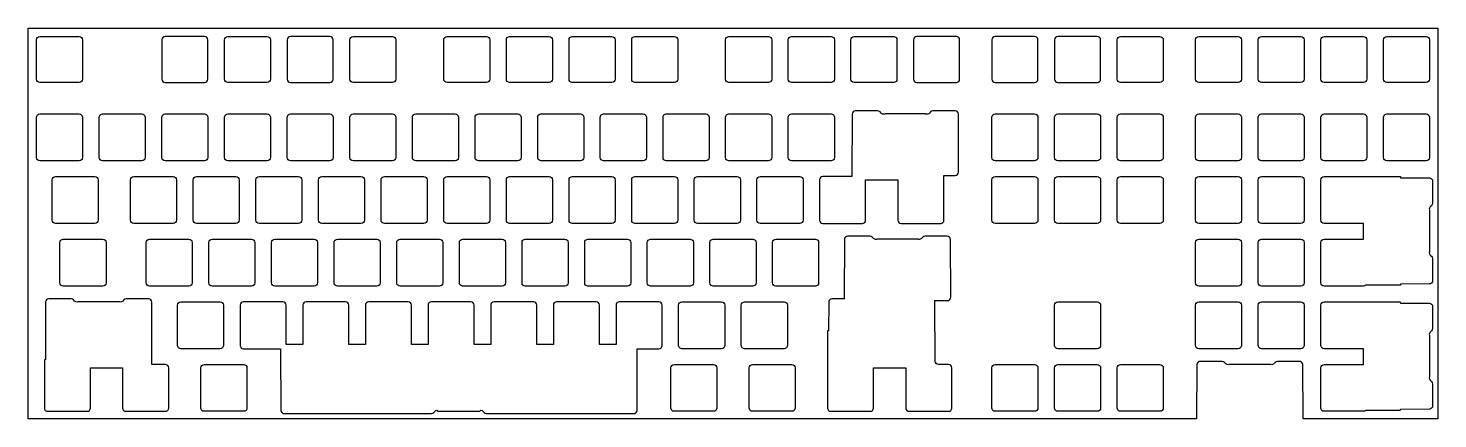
# Model space of a CAD drawing. Header units: millimetres. Extents: x 0 to 429, y -124 to -5.
import ezdxf

# ---------------------------------------------------------------- set-up
doc = ezdxf.new("R2010")
doc.units = ezdxf.units.MM
doc.layers.get('0').update_dxf_attribs({"linetype": 'CONTINUOUS'})

msp = doc.modelspace()

# ---------------------------------------------------------------- linework, layer by layer
for points in [[(0, -123.83), (0, -5), (428.63, -5), (428.63, -123.83), (387.67, -123.83), (387.61, -107.35, 0.41338), (386.61, -106.36), (379.88, -106.36, 0.207368), (379.15, -106.68), (378.8, -107.05, -0.264025), (377.86, -107.34, 0.053493), (377.48, -107.3), (365.48, -107.3, 0.053493), (365.09, -107.34, -0.264025), (364.15, -107.05), (363.8, -106.68, 0.207368), (363.07, -106.36), (356.34, -106.36, 0.41338), (355.34, -107.35), (355.28, -123.83)], [(2.52, -8.53, -0.414214), (3.53, -7.53), (15.53, -7.53, -0.414214), (16.53, -8.53), (16.53, -20.53, -0.414214), (15.53, -21.53), (3.53, -21.53, -0.414214), (2.52, -20.53)], [(54.62, -20.53), (54.62, -8.53, 0.414214), (53.63, -7.53), (41.63, -7.53, 0.414214), (40.62, -8.53), (40.62, -20.53, 0.414214), (41.63, -21.53), (53.63, -21.53, 0.414214)], [(72.67, -7.53, -0.414214), (73.67, -8.53), (73.67, -20.53, -0.414214), (72.67, -21.53), (60.67, -21.53, -0.414214), (59.67, -20.53), (59.67, -8.53, -0.414214), (60.67, -7.53)], [(78.73, -8.53), (78.73, -20.53, 0.414214), (79.72, -21.53), (91.72, -21.53, 0.414214), (92.72, -20.53), (92.72, -8.53, 0.414214), (91.72, -7.53), (79.72, -7.53, 0.414214)], [(97.78, -8.53, -0.414214), (98.78, -7.53), (110.78, -7.53, -0.414214), (111.77, -8.53), (111.77, -20.53, -0.414214), (110.78, -21.53), (98.78, -21.53, -0.414214), (97.78, -20.53)], [(126.35, -8.53, -0.414214), (127.35, -7.53), (139.35, -7.53, -0.414214), (140.35, -8.53), (140.35, -20.53, -0.414214), (139.35, -21.53), (127.35, -21.53, -0.414214), (126.35, -20.53)], [(145.4, -8.53, -0.414214), (146.4, -7.53), (158.4, -7.53, -0.414214), (159.4, -8.53), (159.4, -20.53, -0.414214), (158.4, -21.53), (146.4, -21.53, -0.414214), (145.4, -20.53)], [(164.45, -8.53, -0.414214), (165.45, -7.53), (177.45, -7.53, -0.414214), (178.45, -8.53), (178.45, -20.53, -0.414214), (177.45, -21.53), (165.45, -21.53, -0.414214), (164.45, -20.53)], [(183.5, -8.53, -0.414214), (184.5, -7.53), (196.5, -7.53, -0.414214), (197.5, -8.53), (197.5, -20.53, -0.414214), (196.5, -21.53), (184.5, -21.53, -0.414214), (183.5, -20.53)], [(212.07, -8.53, -0.414214), (213.08, -7.53), (225.07, -7.53, -0.414214), (226.08, -8.53), (226.08, -20.53, -0.414214), (225.07, -21.53), (213.08, -21.53, -0.414214), (212.07, -20.53)], [(244.12, -7.53, -0.414214), (245.13, -8.53), (245.13, -20.53, -0.414214), (244.12, -21.53), (232.13, -21.53, -0.414214), (231.12, -20.53), (231.12, -8.53, -0.414214), (232.13, -7.53)], [(250.18, -8.53, -0.414214), (251.18, -7.53), (263.18, -7.53, -0.414214), (264.18, -8.53), (264.18, -20.53, -0.414214), (263.18, -21.53), (251.18, -21.53, -0.414214), (250.18, -20.53)], [(269.23, -8.53), (269.23, -20.53, 0.414214), (270.23, -21.53), (282.23, -21.53, 0.414214), (283.23, -20.53), (283.23, -8.53, 0.414214), (282.23, -7.53), (270.23, -7.53, 0.414214)], [(307.04, -20.53), (307.04, -8.53, 0.414214), (306.04, -7.53), (294.04, -7.53, 0.414214), (293.04, -8.53), (293.04, -20.53, 0.414214), (294.04, -21.53), (306.04, -21.53, 0.414214)], [(326.09, -20.53), (326.09, -8.53, 0.414214), (325.09, -7.53), (313.09, -7.53, 0.414214), (312.09, -8.53), (312.09, -20.53, 0.414214), (313.09, -21.53), (325.09, -21.53, 0.414214)], [(331.14, -8.53, -0.414214), (332.14, -7.53), (344.14, -7.53, -0.414214), (345.14, -8.53), (345.14, -20.53, -0.414214), (344.14, -21.53), (332.14, -21.53, -0.414214), (331.14, -20.53)], [(367.95, -7.53, -0.414214), (368.95, -8.53), (368.95, -20.53, -0.414214), (367.95, -21.53), (355.95, -21.53, -0.414214), (354.95, -20.53), (354.95, -8.53, -0.414214), (355.95, -7.53)], [(374, -8.53, -0.414214), (375, -7.53), (387, -7.53, -0.414214), (388, -8.53), (388, -20.53, -0.414214), (387, -21.53), (375, -21.53, -0.414214), (374, -20.53)], [(406.05, -7.53, -0.414214), (407.05, -8.53), (407.05, -20.53, -0.414214), (406.05, -21.53), (394.05, -21.53, -0.414214), (393.05, -20.53), (393.05, -8.53, -0.414214), (394.05, -7.53)], [(412.1, -8.53, -0.414214), (413.1, -7.53), (425.1, -7.53, -0.414214), (426.1, -8.53), (426.1, -20.53, -0.414214), (425.1, -21.53), (413.1, -21.53, -0.414214), (412.1, -20.53)], [(2.52, -32.1, -0.414214), (3.53, -31.1), (15.53, -31.1, -0.414214), (16.53, -32.1), (16.53, -44.34, -0.414214), (15.53, -45.34), (3.53, -45.34, -0.414214), (2.52, -44.34)], [(21.57, -32.1, -0.414214), (22.57, -31.1), (34.58, -31.1, -0.414214), (35.58, -32.1), (35.58, -44.34, -0.414214), (34.58, -45.34), (22.57, -45.34, -0.414214), (21.57, -44.34)], [(40.62, -32.1, -0.414214), (41.63, -31.1), (53.63, -31.1, -0.414214), (54.62, -32.1), (54.62, -44.34, -0.414214), (53.63, -45.34), (41.63, -45.34, -0.414214), (40.62, -44.34)], [(59.67, -32.1, -0.414214), (60.67, -31.1), (72.67, -31.1, -0.414214), (73.67, -32.1), (73.67, -44.34, -0.414214), (72.67, -45.34), (60.67, -45.34, -0.414214), (59.67, -44.34)], [(78.73, -32.1, -0.414214), (79.72, -31.1), (91.72, -31.1, -0.414214), (92.72, -32.1), (92.72, -44.34, -0.414214), (91.72, -45.34), (79.72, -45.34, -0.414214), (78.73, -44.34)], [(97.78, -32.1, -0.414214), (98.78, -31.1), (110.78, -31.1, -0.414214), (111.77, -32.1), (111.77, -44.34, -0.414214), (110.78, -45.34), (98.78, -45.34, -0.414214), (97.78, -44.34)], [(116.83, -32.1, -0.414214), (117.83, -31.1), (129.82, -31.1, -0.414214), (130.82, -32.1), (130.82, -44.34, -0.414214), (129.82, -45.34), (117.83, -45.34, -0.414214), (116.83, -44.34)], [(135.88, -32.1, -0.414214), (136.88, -31.1), (148.88, -31.1, -0.414214), (149.88, -32.1), (149.88, -44.34, -0.414214), (148.88, -45.34), (136.88, -45.34, -0.414214), (135.88, -44.34)], [(154.93, -32.1, -0.414214), (155.93, -31.1), (167.93, -31.1, -0.414214), (168.92, -32.1), (168.92, -44.34, -0.414214), (167.93, -45.34), (155.93, -45.34, -0.414214), (154.93, -44.34)], [(173.97, -32.1, -0.414214), (174.97, -31.1), (186.98, -31.1, -0.414214), (187.97, -32.1), (187.97, -44.34, -0.414214), (186.98, -45.34), (174.97, -45.34, -0.414214), (173.97, -44.34)], [(193.03, -32.1, -0.414214), (194.03, -31.1), (206.03, -31.1, -0.414214), (207.03, -32.1), (207.03, -44.34, -0.414214), (206.03, -45.34), (194.03, -45.34, -0.414214), (193.03, -44.34)], [(212.07, -32.1, -0.414214), (213.08, -31.1), (225.07, -31.1, -0.414214), (226.08, -32.1), (226.08, -44.34, -0.414214), (225.07, -45.34), (213.08, -45.34, -0.414214), (212.07, -44.34)], [(231.12, -32.1, -0.414214), (232.13, -31.1), (244.12, -31.1, -0.414214), (245.13, -32.1), (245.13, -44.34, -0.414214), (244.12, -45.34), (232.13, -45.34, -0.414214), (231.12, -44.34)], [(254.65, -51.15), (264.46, -51.15), (264.46, -63.39, 0.414214), (265.46, -64.39), (277.46, -64.39, 0.414214), (278.46, -63.39), (278.46, -49.78), (281.9, -49.77, 0.414835), (282.9, -48.77), (282.84, -31.15, 0.41338), (281.84, -30.16), (275.1, -30.16, 0.207368), (274.37, -30.48), (274.03, -30.85, -0.264025), (273.08, -31.14, 0.053493), (272.7, -31.1), (260.7, -31.1, 0.053493), (260.32, -31.14, -0.264025), (259.37, -30.85), (259.03, -30.48, 0.207368), (258.3, -30.16), (251.56, -30.16, 0.41338), (250.56, -31.15), (250.49, -50.15), (241.65, -50.15, 0.414214), (240.65, -51.15), (240.65, -63.39, 0.414214), (241.65, -64.39), (253.65, -64.39, 0.414214), (254.65, -63.39)], [(293.04, -32.1, -0.414214), (294.04, -31.1), (306.04, -31.1, -0.414214), (307.04, -32.1), (307.04, -44.34, -0.414214), (306.04, -45.34), (294.04, -45.34, -0.414214), (293.04, -44.34)], [(312.09, -32.1, -0.414214), (313.09, -31.1), (325.09, -31.1, -0.414214), (326.09, -32.1), (326.09, -44.34, -0.414214), (325.09, -45.34), (313.09, -45.34, -0.414214), (312.09, -44.34)], [(331.14, -32.1, -0.414214), (332.14, -31.1), (344.14, -31.1, -0.414214), (345.14, -32.1), (345.14, -44.34, -0.414214), (344.14, -45.34), (332.14, -45.34, -0.414214), (331.14, -44.34)], [(354.95, -32.1, -0.414214), (355.95, -31.1), (367.95, -31.1, -0.414214), (368.95, -32.1), (368.95, -44.34, -0.414214), (367.95, -45.34), (355.95, -45.34, -0.414214), (354.95, -44.34)], [(374, -32.1, -0.414214), (375, -31.1), (387, -31.1, -0.414214), (388, -32.1), (388, -44.34, -0.414214), (387, -45.34), (375, -45.34, -0.414214), (374, -44.34)], [(393.05, -32.1, -0.414214), (394.05, -31.1), (406.05, -31.1, -0.414214), (407.05, -32.1), (407.05, -44.34, -0.414214), (406.05, -45.34), (394.05, -45.34, -0.414214), (393.05, -44.34)], [(425.1, -31.1, -0.414214), (426.1, -32.1), (426.1, -44.34, -0.414214), (425.1, -45.34), (413.1, -45.34, -0.414214), (412.1, -44.34), (412.1, -32.1, -0.414214), (413.1, -31.1)], [(7.29, -51.15, -0.414214), (8.29, -50.15), (20.29, -50.15, -0.414214), (21.29, -51.15), (21.29, -63.39, -0.414214), (20.29, -64.39), (8.29, -64.39, -0.414214), (7.29, -63.39)], [(31.1, -51.15, -0.414214), (32.1, -50.15), (44.1, -50.15, -0.414214), (45.1, -51.15), (45.1, -63.39, -0.414214), (44.1, -64.39), (32.1, -64.39, -0.414214), (31.1, -63.39)], [(50.15, -51.15, -0.414214), (51.15, -50.15), (63.15, -50.15, -0.414214), (64.15, -51.15), (64.15, -63.39, -0.414214), (63.15, -64.39), (51.15, -64.39, -0.414214), (50.15, -63.39)], [(69.2, -51.15, -0.414214), (70.2, -50.15), (82.2, -50.15, -0.414214), (83.2, -51.15), (83.2, -63.39, -0.414214), (82.2, -64.39), (70.2, -64.39, -0.414214), (69.2, -63.39)], [(88.25, -51.15, -0.414214), (89.25, -50.15), (101.25, -50.15, -0.414214), (102.25, -51.15), (102.25, -63.39, -0.414214), (101.25, -64.39), (89.25, -64.39, -0.414214), (88.25, -63.39)], [(107.3, -51.15, -0.414214), (108.3, -50.15), (120.3, -50.15, -0.414214), (121.3, -51.15), (121.3, -63.39, -0.414214), (120.3, -64.39), (108.3, -64.39, -0.414214), (107.3, -63.39)], [(126.35, -51.15, -0.414214), (127.35, -50.15), (139.35, -50.15, -0.414214), (140.35, -51.15), (140.35, -63.39, -0.414214), (139.35, -64.39), (127.35, -64.39, -0.414214), (126.35, -63.39)], [(145.4, -51.15, -0.414214), (146.4, -50.15), (158.4, -50.15, -0.414214), (159.4, -51.15), (159.4, -63.39, -0.414214), (158.4, -64.39), (146.4, -64.39, -0.414214), (145.4, -63.39)], [(164.45, -51.15, -0.414214), (165.45, -50.15), (177.45, -50.15, -0.414214), (178.45, -51.15), (178.45, -63.39, -0.414214), (177.45, -64.39), (165.45, -64.39, -0.414214), (164.45, -63.39)], [(183.5, -51.15, -0.414214), (184.5, -50.15), (196.5, -50.15, -0.414214), (197.5, -51.15), (197.5, -63.39, -0.414214), (196.5, -64.39), (184.5, -64.39, -0.414214), (183.5, -63.39)], [(202.55, -51.15, -0.414214), (203.55, -50.15), (215.55, -50.15, -0.414214), (216.55, -51.15), (216.55, -63.39, -0.414214), (215.55, -64.39), (203.55, -64.39, -0.414214), (202.55, -63.39)], [(221.6, -51.15, -0.414214), (222.6, -50.15), (234.6, -50.15, -0.414214), (235.6, -51.15), (235.6, -63.39, -0.414214), (234.6, -64.39), (222.6, -64.39, -0.414214), (221.6, -63.39)], [(293.04, -51.15, -0.414214), (294.04, -50.15), (306.04, -50.15, -0.414214), (307.04, -51.15), (307.04, -63.39, -0.414214), (306.04, -64.39), (294.04, -64.39, -0.414214), (293.04, -63.39)], [(325.09, -50.15, -0.414214), (326.09, -51.15), (326.09, -63.39, -0.414214), (325.09, -64.39), (313.09, -64.39, -0.414214), (312.09, -63.39), (312.09, -51.15, -0.414214), (313.09, -50.15)], [(331.14, -51.15, -0.414214), (332.14, -50.15), (344.14, -50.15, -0.414214), (345.14, -51.15), (345.14, -63.39, -0.414214), (344.14, -64.39), (332.14, -64.39, -0.414214), (331.14, -63.39)], [(354.95, -51.15, -0.414214), (355.95, -50.15), (367.95, -50.15, -0.414214), (368.95, -51.15), (368.95, -63.39, -0.414214), (367.95, -64.39), (355.95, -64.39, -0.414214), (354.95, -63.39)], [(374, -51.15, -0.414214), (375, -50.15), (387, -50.15, -0.414214), (388, -51.15), (388, -63.39, -0.414214), (387, -64.39), (375, -64.39, -0.414214), (374, -63.39)], [(393.05, -70.2, -0.414214), (394.05, -69.2), (406.05, -69.2), (406.05, -64.39), (394.05, -64.39, -0.414214), (393.05, -63.39), (393.05, -51.15, -0.414214), (394.05, -50.15), (417.24, -50.15), (417.24, -50.51), (426.05, -50.54, -0.41338), (427.04, -51.54), (427.04, -58.27, -0.207368), (426.72, -59), (426.35, -59.35, 0.264025), (426.06, -60.29, -0.053493), (426.1, -60.68), (426.1, -72.91, -0.090165), (426.04, -73.26, 0.209479), (426.35, -74), (426.72, -74.35, -0.207368), (427.04, -75.08), (427.04, -81.81, -0.41338), (426.05, -82.81), (417.24, -82.84), (417.24, -83.2), (406.7, -83.2, -0.177744), (406.05, -83.44), (394.05, -83.44, -0.414214), (393.05, -82.44)], [(257.03, -108.3), (266.84, -108.3), (266.84, -120.54, 0.414214), (267.84, -121.54), (279.84, -121.54, 0.414214), (280.84, -120.54), (280.84, -108.3, 0.414214), (279.84, -107.3), (276.76, -107.3, -0.413119), (275.76, -106.3), (275.69, -88.3, 0.110284), (275.6, -87.88), (279.52, -87.87, 0.414835), (280.52, -86.87), (280.46, -69.25, 0.41338), (279.45, -68.26), (272.72, -68.26, 0.207368), (271.99, -68.58), (271.65, -68.95, -0.264025), (270.7, -69.24, 0.053493), (270.32, -69.2), (258.32, -69.2, 0.053493), (257.93, -69.24, -0.264025), (256.99, -68.95), (256.65, -68.58, 0.207368), (255.92, -68.26), (249.18, -68.26, 0.41338), (248.18, -69.25), (248.12, -86.87, 0.114913), (248.22, -87.31), (244.42, -87.31, 0.41338), (243.42, -88.3), (243.39, -97.11), (243.03, -97.11), (243.03, -120.54, 0.414214), (244.03, -121.54), (256.03, -121.54, 0.414214), (257.03, -120.54)], [(9.67, -70.2, -0.414214), (10.67, -69.2), (22.67, -69.2, -0.414214), (23.67, -70.2), (23.67, -82.44, -0.414214), (22.67, -83.44), (10.67, -83.44, -0.414214), (9.67, -82.44)], [(35.86, -70.2, -0.414214), (36.86, -69.2), (48.86, -69.2, -0.414214), (49.86, -70.2), (49.86, -82.44, -0.414214), (48.86, -83.44), (36.86, -83.44, -0.414214), (35.86, -82.44)], [(54.91, -70.2, -0.414214), (55.91, -69.2), (67.91, -69.2, -0.414214), (68.91, -70.2), (68.91, -82.44, -0.414214), (67.91, -83.44), (55.91, -83.44, -0.414214), (54.91, -82.44)], [(73.96, -70.2, -0.414214), (74.96, -69.2), (86.96, -69.2, -0.414214), (87.96, -70.2), (87.96, -82.44, -0.414214), (86.96, -83.44), (74.96, -83.44, -0.414214), (73.96, -82.44)], [(93.01, -70.2, -0.414214), (94.01, -69.2), (106.01, -69.2, -0.414214), (107.01, -70.2), (107.01, -82.44, -0.414214), (106.01, -83.44), (94.01, -83.44, -0.414214), (93.01, -82.44)], [(112.06, -70.2, -0.414214), (113.06, -69.2), (125.06, -69.2, -0.414214), (126.06, -70.2), (126.06, -82.44, -0.414214), (125.06, -83.44), (113.06, -83.44, -0.414214), (112.06, -82.44)], [(131.11, -70.2, -0.414214), (132.11, -69.2), (144.11, -69.2, -0.414214), (145.11, -70.2), (145.11, -82.44, -0.414214), (144.11, -83.44), (132.11, -83.44, -0.414214), (131.11, -82.44)], [(150.16, -70.2, -0.414214), (151.16, -69.2), (163.16, -69.2, -0.414214), (164.16, -70.2), (164.16, -82.44, -0.414214), (163.16, -83.44), (151.16, -83.44, -0.414214), (150.16, -82.44)], [(169.21, -70.2, -0.414214), (170.21, -69.2), (182.21, -69.2, -0.414214), (183.21, -70.2), (183.21, -82.44, -0.414214), (182.21, -83.44), (170.21, -83.44, -0.414214), (169.21, -82.44)], [(188.26, -70.2, -0.414214), (189.26, -69.2), (201.26, -69.2, -0.414214), (202.26, -70.2), (202.26, -82.44, -0.414214), (201.26, -83.44), (189.26, -83.44, -0.414214), (188.26, -82.44)], [(207.31, -70.2, -0.414214), (208.31, -69.2), (220.31, -69.2, -0.414214), (221.31, -70.2), (221.31, -82.44, -0.414214), (220.31, -83.44), (208.31, -83.44, -0.414214), (207.31, -82.44)], [(226.36, -70.2, -0.414214), (227.36, -69.2), (239.36, -69.2, -0.414214), (240.36, -70.2), (240.36, -82.44, -0.414214), (239.36, -83.44), (227.36, -83.44, -0.414214), (226.36, -82.44)], [(354.95, -70.2, -0.414214), (355.95, -69.2), (367.95, -69.2, -0.414214), (368.95, -70.2), (368.95, -82.44, -0.414214), (367.95, -83.44), (355.95, -83.44, -0.414214), (354.95, -82.44)], [(387, -69.2, -0.414214), (388, -70.2), (388, -82.44, -0.414214), (387, -83.44), (375, -83.44, -0.414214), (374, -82.44), (374, -70.2, -0.414214), (375, -69.2)], [(18.91, -108.3), (28.72, -108.3), (28.72, -120.54, 0.414214), (29.72, -121.54), (41.72, -121.54, 0.414214), (42.72, -120.54), (42.72, -108.3, 0.414214), (41.72, -107.3), (37.64, -107.3), (37.57, -88.3, 0.41338), (36.57, -87.31), (29.83, -87.31, 0.207368), (29.1, -87.63), (28.76, -88, -0.264025), (27.82, -88.29, 0.053493), (27.43, -88.25), (15.43, -88.25, 0.053493), (15.05, -88.29, -0.264025), (14.1, -88), (13.76, -87.63, 0.207368), (13.03, -87.31), (6.3, -87.31, 0.41338), (5.29, -88.3), (5.23, -105.92), (4.91, -105.92), (4.91, -120.54, 0.414214), (5.91, -121.54), (17.91, -121.54, 0.414214), (18.91, -120.54)], [(45.39, -89.25, -0.414214), (46.39, -88.25), (58.39, -88.25, -0.414214), (59.39, -89.25), (59.39, -101.49, -0.414214), (58.39, -102.49), (46.39, -102.49, -0.414214), (45.39, -101.49)], [(124.97, -121.54), (136.97, -121.54, 0.199741), (137.68, -121.24, -0.178319), (138.3, -121.55), (138.61, -121.89, 0.207361), (139.34, -122.2), (184.14, -122.24, 0.41338), (185.14, -121.25), (185.21, -102.49), (191.74, -102.49, 0.414214), (192.74, -101.49), (192.74, -89.25, 0.414214), (191.74, -88.25), (179.74, -88.25, 0.414214), (178.74, -89.25), (178.74, -101.25), (173.69, -101.25), (173.69, -89.25, 0.414214), (172.69, -88.25), (160.69, -88.25, 0.414214), (159.69, -89.25), (159.69, -101.25), (154.64, -101.25), (154.64, -89.25, 0.414214), (153.64, -88.25), (141.64, -88.25, 0.414214), (140.64, -89.25), (140.64, -101.25), (135.59, -101.25), (135.59, -89.25, 0.414214), (134.59, -88.25), (122.59, -88.25, 0.414214), (121.59, -89.25), (121.59, -101.25), (116.54, -101.25), (116.54, -89.25, 0.414214), (115.54, -88.25), (103.54, -88.25, 0.414214), (102.54, -89.25), (102.54, -101.25), (97.49, -101.25), (97.49, -89.25, 0.414214), (96.49, -88.25), (84.49, -88.25, 0.414214), (83.49, -89.25), (83.49, -101.25), (78.44, -101.25), (78.44, -89.25, 0.414214), (77.44, -88.25), (65.44, -88.25, 0.414214), (64.44, -89.25), (64.44, -101.49, 0.414214), (65.44, -102.49), (76.73, -102.49), (76.8, -121.25, 0.41338), (77.8, -122.24), (122.6, -122.2, 0.207368), (123.33, -121.89), (123.64, -121.55, -0.178319), (124.26, -121.24, 0.199741)], [(197.79, -89.25, -0.414214), (198.79, -88.25), (210.79, -88.25, -0.414214), (211.79, -89.25), (211.79, -101.49, -0.414214), (210.79, -102.49), (198.79, -102.49, -0.414214), (197.79, -101.49)], [(216.84, -89.25, -0.414214), (217.84, -88.25), (229.84, -88.25, -0.414214), (230.84, -89.25), (230.84, -101.49, -0.414214), (229.84, -102.49), (217.84, -102.49, -0.414214), (216.84, -101.49)], [(312.09, -89.25, -0.414214), (313.09, -88.25), (325.09, -88.25, -0.414214), (326.09, -89.25), (326.09, -101.49, -0.414214), (325.09, -102.49), (313.09, -102.49, -0.414214), (312.09, -101.49)], [(354.95, -89.25, -0.414214), (355.95, -88.25), (367.95, -88.25, -0.414214), (368.95, -89.25), (368.95, -101.49, -0.414214), (367.95, -102.49), (355.95, -102.49, -0.414214), (354.95, -101.49)], [(374, -89.25, -0.414214), (375, -88.25), (387, -88.25, -0.414214), (388, -89.25), (388, -101.49, -0.414214), (387, -102.49), (375, -102.49, -0.414214), (374, -101.49)], [(393.05, -108.3, -0.414214), (394.05, -107.3), (406.05, -107.3), (406.05, -102.49), (394.05, -102.49, -0.414214), (393.05, -101.49), (393.05, -89.25, -0.414214), (394.05, -88.25), (416.94, -88.25, -0.414214), (417.24, -88.55), (417.24, -88.61), (426.05, -88.64, -0.41338), (427.04, -89.64), (427.04, -96.37, -0.207368), (426.72, -97.1), (426.35, -97.45, 0.264025), (426.06, -98.39, -0.053493), (426.1, -98.78), (426.1, -111.01, -0.090165), (426.04, -111.36, 0.209479), (426.35, -112.1), (426.72, -112.45, -0.207368), (427.04, -113.18), (427.04, -119.91, -0.41338), (426.05, -120.91), (417.24, -120.94), (417.24, -121, -0.414214), (416.94, -121.3), (406.7, -121.3, -0.177744), (406.05, -121.54), (394.05, -121.54, -0.414214), (393.05, -120.54)], [(52.53, -108.3, -0.414214), (53.53, -107.3), (65.53, -107.3, -0.414214), (66.53, -108.3), (66.53, -120.54, -0.414214), (65.53, -121.54), (53.53, -121.54, -0.414214), (52.53, -120.54)], [(195.41, -108.3, -0.414214), (196.41, -107.3), (208.41, -107.3, -0.414214), (209.41, -108.3), (209.41, -120.54, -0.414214), (208.41, -121.54), (196.41, -121.54, -0.414214), (195.41, -120.54)], [(219.22, -108.3, -0.414214), (220.22, -107.3), (232.22, -107.3, -0.414214), (233.22, -108.3), (233.22, -120.54, -0.414214), (232.22, -121.54), (220.22, -121.54, -0.414214), (219.22, -120.54)], [(293.04, -108.3, -0.414214), (294.04, -107.3), (306.04, -107.3, -0.414214), (307.04, -108.3), (307.04, -120.54, -0.414214), (306.04, -121.54), (294.04, -121.54, -0.414214), (293.04, -120.54)], [(312.09, -108.3, -0.414214), (313.09, -107.3), (325.09, -107.3, -0.414214), (326.09, -108.3), (326.09, -120.54, -0.414214), (325.09, -121.54), (313.09, -121.54, -0.414214), (312.09, -120.54)], [(331.14, -108.3, -0.414214), (332.14, -107.3), (344.14, -107.3, -0.414214), (345.14, -108.3), (345.14, -120.54, -0.414214), (344.14, -121.54), (332.14, -121.54, -0.414214), (331.14, -120.54)]]:
    msp.add_lwpolyline(points, format="xyb", close=True)

doc.saveas('drawing.dxf')
